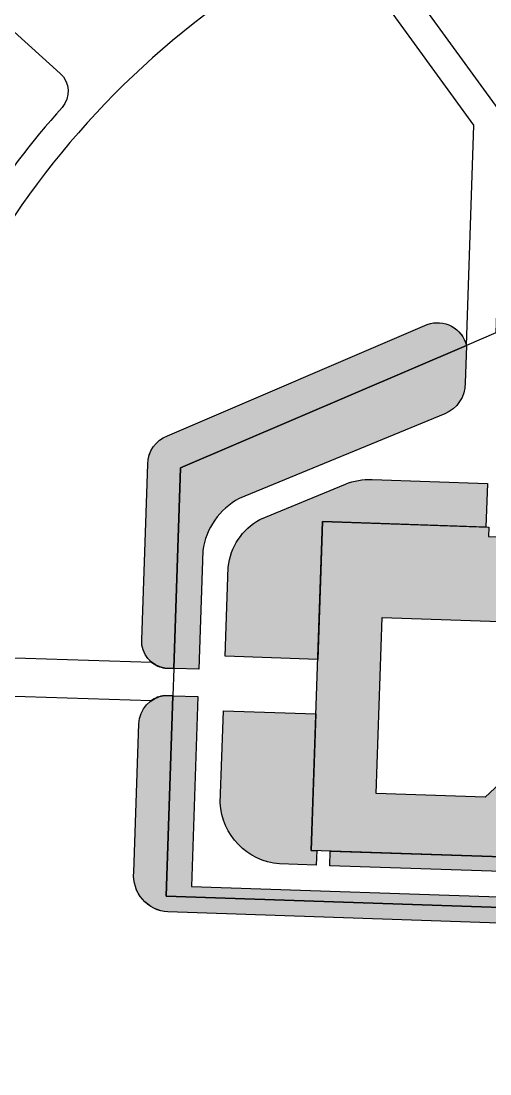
# Model space of a CAD drawing. Header units: millimetres. Extents: x -2529 to 8314, y -4885 to 3935.
# Drawn here: x 491.9 to 588.8, y -1769.7 to -1552 of the extents above; entities that cross this region are included whole.
import ezdxf

# ---------------------------------------------------------------- set-up
doc = ezdxf.new("R2010")
doc.units = ezdxf.units.MM
for name, color, linetype, true_color in [('благоустройство_внутридворовые_дороги', 18, 'Continuous', 0x000000), ('школа_контур_здания', 18, 'Continuous', 0x000000), ('школа_озеленение', 18, 'Continuous', 0x000000), ('школа_тропинки_площадки', 18, 'Continuous', 0x000000)]:
    doc.layers.add(name, color=color, linetype=linetype, true_color=true_color)
for name, color, linetype, true_color, transparency in [('школа_здание_штриховка', 25, 'Continuous', 0xae5b56, 0.5), ('школа_озеленение_штриховка', 93, 'Continuous', 0x4dd15e, 0.5), ('школа_штриховка_тропинки_площадки', 31, 'Continuous', 0xf4c085, 0.5)]:
    doc.layers.add(name, color=color, linetype=linetype, true_color=true_color, transparency=transparency)

msp = doc.modelspace()

# ---------------------------------------------------------------- hatches: boundary and pattern name
at = {"layer": 'школа_здание_штриховка'}
h = msp.add_hatch(color=256, dxfattribs=at)
h.dxf.hatch_style = 1
h.paths.add_polyline_path([(551.8813262281146, -1723.481860499305), (554.1965905788493, -1655.467564715713), (588.6169411858682, -1656.639262662036), (588.55196987811, -1658.547890404181), (590.313556787758, -1658.607856317598), (590.3785280959819, -1656.699228575453), (603.0384880557793, -1657.130184356647), (603.0975447960336, -1655.395305751823), (629.3445287455942, -1656.288775360619), (629.4322244471077, -1653.712585143104), (673.8387567579883, -1655.224221189623), (673.6920043166865, -1659.535290011961), (671.4065683914484, -1659.457491833484), (671.2228165466476, -1664.855472552414), (673.5082524718855, -1664.933270730893), (672.4395834055867, -1696.326996447402), (652.9447984371473, -1695.663377422374), (653.0182635986383, -1693.505230242269), (647.978075910094, -1693.333657975891), (647.9046107486027, -1695.491805155994), (631.8288908053325, -1694.944574006076), (631.9023559672896, -1692.786426826031), (624.8605261721787, -1692.546716963581), (617.5308044210213, -1699.39046451787), (619.0380939587156, -1701.003029557352), (593.447614874425, -1724.896812241059)])
h.paths.add_polyline_path([(565.3066186608883, -1711.733561884204), (566.5466323203545, -1675.306336721754), (603.0375911814298, -1676.548519930336), (602.2730086745833, -1699.009255685319), (587.8242020511208, -1712.500079532911)], flags=16)
at = {"layer": 'школа_озеленение_штриховка'}
h = msp.add_hatch(color=256, dxfattribs=at)
h.dxf.hatch_style = 1
edge = h.paths.add_edge_path()
edge.add_line((528.6495347881826, -1686.016254289134), (523.4705353735153, -1685.839956753771))
edge.add_line((523.4705353735153, -1685.839956753771), (524.8825330400977, -1644.360448421736))
edge.add_line((524.8825330400977, -1644.360448421736), (583.966935355882, -1619.052336685941))
edge.add_line((583.966935355882, -1619.052336685941), (583.7015629156629, -1626.848042452009))
edge.add_arc((576.9365191521312, -1626.908882996338), 6.765317338775401, -67.93927061632951, 0.5152682759934919, ccw=False)
edge.add_line((579.4774988100071, -1633.178886271664), (536.978645521416, -1650.705769316409))
edge.add_arc((543.8277090092482, -1663.461387805304), 14.47810324920378, 118.2333452189014, 172.1748671324831)
edge.add_line((529.4844227686661, -1661.490191844641), (528.6495347881826, -1686.016254289134))
h = msp.add_hatch(color=256, dxfattribs=at)
h.dxf.hatch_style = 1
edge = h.paths.add_edge_path()
edge.add_line((534.101847635782, -1683.315324091061), (534.7286584421198, -1664.901834682503))
edge.add_arc((547.4829234957041, -1666.261284201073), 12.82651082916242, 118.99526642714139, 173.91593770601, ccw=False)
edge.add_line((541.2654344902512, -1655.042451351008), (558.9411990039188, -1647.752818022622))
edge.add_arc((563.8032179614002, -1659.117932672202), 12.36143435613421, 87.0148480267718, 113.16133667562951, ccw=False)
edge.add_line((564.4469663893942, -1646.773271992278), (588.297971084914, -1647.589519477158))
edge.add_line((588.297971084914, -1647.589519477158), (587.9906358963016, -1656.617942698416))
edge.add_line((587.9906358963016, -1656.617942698416), (554.1965905788493, -1655.467564715713))
edge.add_line((554.1965905788493, -1655.467564715713), (553.2264680002954, -1683.966342398839))
edge.add_line((553.2264680002954, -1683.966342398839), (534.101847635782, -1683.315324091061))
h = msp.add_hatch(color=256, dxfattribs=at)
h.dxf.hatch_style = 1
edge = h.paths.add_edge_path()
edge.add_line((523.2776670895654, -1691.505746293637), (528.4566665037673, -1691.682043829001))
edge.add_line((528.4566665037673, -1691.682043829001), (527.1212192873608, -1730.912770110415))
edge.add_line((527.1212192873608, -1730.912770110415), (596.8080110253904, -1733.28496764251))
edge.add_arc((597.2623571433242, -1721.005989868021), 12.28738074535298, 267.8809112085676, 316.0766450997974)
edge.add_line((606.1125693043832, -1729.529690372234), (627.721569841462, -1709.376503281237))
edge.add_arc((635.5304894545869, -1718.860863797334), 12.28545155554107, 88.14650465856772, 129.4662309418948, ccw=False)
edge.add_line((635.92784953929, -1706.581840021535), (684.1037812332761, -1708.221789622039))
edge.add_line((684.1037812332761, -1708.221789622039), (685.0950797453661, -1679.100937734765))
edge.add_line((685.0950797453661, -1679.100937734765), (690.8590714360726, -1679.297148903657))
edge.add_line((690.8590714360726, -1679.297148903657), (715.3428159549039, -1680.130596345756))
edge.add_line((715.3428159549039, -1680.130596345756), (713.3235388260471, -1739.449832139653))
edge.add_line((713.3235388260471, -1739.449832139653), (521.8674650683206, -1732.932504905213))
edge.add_line((521.8674650683206, -1732.932504905213), (523.2776670895654, -1691.505746293637))
edge = h.paths.add_edge_path(flags=16)
edge.add_line((636.5230949052747, -1707.078177661111), (684.350344762406, -1708.70625783602))
edge.add_line((684.350344762406, -1708.70625783602), (685.3509295901422, -1679.312606776075))
edge.add_line((685.3509295901422, -1679.312606776075), (692.1427890646409, -1679.543807436654))
edge.add_line((692.1427890646409, -1679.543807436654), (692.1219769001144, -1680.155195378698))
edge.add_line((692.1219769001144, -1680.155195378698), (686.0076508524033, -1679.947058530932))
edge.add_line((686.0076508524033, -1679.947058530932), (685.093651223662, -1706.79714200861))
edge.add_arc((686.0930723371533, -1706.831163151335), 1.000000000122115, 178.0503558857309, 268.0503558857182)
edge.add_line((686.0590511944281, -1707.830584264826), (705.6388223541107, -1708.497096291918))
edge.add_arc((705.6728434969787, -1707.497675178749), 0.9999999998050965, 268.050355876907, 358.0503558835613)
edge.add_line((706.6722646101517, -1707.531696321501), (707.6070764029537, -1680.070224901777))
edge.add_line((707.6070764029537, -1680.070224901777), (708.2532119394417, -1680.092219903832))
edge.add_line((708.2532119394417, -1680.092219903832), (706.3853646537427, -1734.962981318065))
edge.add_line((706.3853646537427, -1734.962981318065), (605.7568674909089, -1731.537501873914))
edge.add_line((605.7568674909089, -1731.537501873914), (604.7991019633736, -1731.504898722516))
edge.add_line((604.7991019633736, -1731.504898722516), (628.0065231469598, -1709.860977700446))
edge.add_arc((635.8303578314889, -1719.381699223648), 12.32300805376683, 86.77742277572469, 129.4123084987237, ccw=False)
edge = h.paths.add_edge_path(flags=0)
edge.add_line((707.6070764029537, -1680.070224901777), (706.6722646101517, -1707.531696321501))
edge.add_arc((705.6728434968936, -1707.497675178718), 0.999999999891165, 268.0503558819563, 358.05035588195653, ccw=False)
edge.add_line((705.6388223541107, -1708.497096291976), (686.0590511944281, -1707.830584264826))
edge.add_arc((686.0930723371533, -1706.831163151335), 1.000000000122236, 178.050355885731, 268.05035588571815, ccw=False)
edge.add_line((685.093651223662, -1706.79714200861), (686.0076508524033, -1679.947058530932))
edge.add_line((686.0076508524033, -1679.947058530932), (692.1219769001144, -1680.155195378698))
edge.add_line((692.1219769001144, -1680.155195378698), (692.1427890646409, -1679.543807436654))
edge.add_line((692.1427890646409, -1679.543807436654), (707.6070764029537, -1680.070224901777))
h = msp.add_hatch(color=256, dxfattribs=at)
h.dxf.hatch_style = 1
edge = h.paths.add_edge_path()
edge.add_line((647.2766529388863, -1695.470428939209), (647.1678782503259, -1698.665845405543))
edge.add_arc((642.7921365086838, -1696.679484280762), 4.805491265998742, 274.2473315071868, 335.5844008833021, ccw=False)
edge.add_line((643.1480410152252, -1701.471777916362), (631.876198320384, -1701.088074824889))
edge.add_arc((631.8832396971025, -1709.139421965129), 8.051350219289018, 90.05010851700357, 134.9688388243855)
edge.add_line((626.1931725146387, -1703.443162156036), (603.6819447634878, -1724.386259915598))
edge.add_arc((593.5575803371411, -1711.656874187673), 16.2646861650563, 269.3125917634708, 308.4971157877646, ccw=False)
edge.add_line((593.3624488438617, -1727.92038979003), (555.7114205548677, -1726.638716833666))
edge.add_line((555.7114205548677, -1726.638716833666), (555.81432514518, -1723.615743120317))
edge.add_line((555.81432514518, -1723.615743120317), (593.447614874425, -1724.896812241059))
edge.add_line((593.447614874425, -1724.896812241059), (619.0380939587156, -1701.003029557352))
edge.add_line((619.0380939587156, -1701.003029557352), (617.5308044210213, -1699.39046451787))
edge.add_line((617.5308044210213, -1699.39046451787), (624.8605261721787, -1692.546716963581))
edge.add_line((624.8605261721787, -1692.546716963581), (631.9023559672896, -1692.786426826031))
edge.add_line((631.9023559672896, -1692.786426826031), (631.8288908053325, -1694.944574006076))
edge.add_line((631.8288908053325, -1694.944574006076), (647.2766529388863, -1695.470428939209))
h = msp.add_hatch(color=256, dxfattribs=at)
h.dxf.hatch_style = 1
edge = h.paths.add_edge_path()
edge.add_line((552.8422434262138, -1695.253504405788), (551.8813262281146, -1723.481860499305))
edge.add_line((551.8813262281146, -1723.481860499305), (553.0314805332708, -1723.521012727986))
edge.add_line((553.0314805332708, -1723.521012727986), (552.9285759424928, -1726.543986441335))
edge.add_line((552.9285759424928, -1726.543986441335), (545.2922784655493, -1726.284040394472))
edge.add_arc((546.4568263890689, -1712.928650842901), 13.40606586364523, 183.0378796928795, 265.0165929959966, ccw=False)
edge.add_line((533.0695998568224, -1713.63912090892), (533.7176230617004, -1694.60248609801))
edge.add_line((533.7176230617004, -1694.60248609801), (552.8422434262138, -1695.253504405788))
at = {"layer": 'школа_штриховка_тропинки_площадки'}
h = msp.add_hatch(color=256, dxfattribs=at)
h.dxf.hatch_style = 1
edge = h.paths.add_edge_path()
edge.add_line((523.4705353735153, -1685.839956753771), (521.6428476420369, -1685.777740712277))
edge.add_arc((522.442816561854, -1680.228581560887), 5.606524552708407, 177.1770520997331, 261.7967341643196, ccw=False)
edge.add_line((516.8430955710028, -1679.952461324865), (518.0811525310526, -1643.582717080076))
edge.add_arc((524.5374780393778, -1643.71572230896), 6.457695367572037, 111.624809392272, 178.8198301823045, ccw=False)
edge.add_line((522.157642185888, -1637.712538922555), (575.8832424746032, -1614.699807272991))
edge.add_arc((577.9464394308235, -1620.550899472683), 6.20419709627705, 13.977459950850573, 109.4235373372324, ccw=False)
edge.add_line((583.966935355882, -1619.052336685941), (524.8825330400977, -1644.360448421736))
edge.add_line((524.8825330400977, -1644.360448421736), (523.4705353735153, -1685.839956753771))
h = msp.add_hatch(color=256, dxfattribs=at)
h.dxf.hatch_style = 1
edge = h.paths.add_edge_path()
edge.add_arc((705.309749052995, -1642.957623498807), 5.856660120124318, 23.871120317392183, 90.47590166606147, ccw=False)
edge.add_line((710.6654190395166, -1640.587546124938), (744.3512312194472, -1719.534685408929))
edge.add_arc((738.0197432516607, -1722.710056871038), 7.083129520812373, -24.631806411583284, 26.634706625784418, ccw=False)
edge.add_line((744.4583425547135, -1725.662202332111), (731.9280237352614, -1753.368976346042))
edge.add_arc((718.3142180720407, -1746.634374375673), 15.18850118791313, 268.7778429036464, 333.6788969505724, ccw=False)
edge.add_line((717.9902618045124, -1761.819420331216), (651.8696094208535, -1759.56861720921))
edge.add_arc((652.0813071871459, -1753.771118844264), 5.80136218795295, 234.1135745177047, 267.9087528634855, ccw=False)
edge.add_line((648.6806622331169, -1758.471269600617), (630.5370958281818, -1741.416133544233))
edge.add_arc((625.2904659936441, -1748.619912201858), 8.911876994703144, 53.93353645466995, 91.48966501543741)
edge.add_line((625.0587872231517, -1739.711047149787), (522.2653987186166, -1736.211872967018))
edge.add_arc((522.7302245169782, -1728.672727699782), 7.553461086369662, 174.7906668854313, 266.4718962371237, ccw=False)
edge.add_line((515.2079620805706, -1727.98691269476), (516.2525726409767, -1697.299940988247))
edge.add_arc((522.3225927113747, -1697.4723097909), 6.072466933558669, 97.17629630154693, 178.3734235648482, ccw=False)
edge.add_line((521.5640032759075, -1691.447411723085), (523.2776670895654, -1691.505746293637))
edge.add_line((523.2776670895654, -1691.505746293637), (521.8674650683206, -1732.932504905213))
edge.add_line((521.8674650683206, -1732.932504905213), (713.3235388260471, -1739.449832139653))
edge.add_line((713.3235388260471, -1739.449832139653), (715.3428159549039, -1680.130596345756))
edge.add_line((715.3428159549039, -1680.130596345756), (721.9782602197629, -1676.280023902887))
edge.add_line((721.9782602197629, -1676.280023902887), (705.2611038947616, -1637.101165404427))

# ---------------------------------------------------------------- linework, layer by layer
at = {"layer": 'благоустройство_внутридворовые_дороги'}
for points in [[(255.0800719337676, -1670.201228855003, -0.3639796797019351), (590.3220337580096, -1311.899268726294, -0.044763649890432), (658.4930741639944, -1309.783960212604, -0.3888125017682216), (664.1400539513814, -1315.599448154739), (666.658814706574, -1402.283891258819)], [(856.0509871418727, -1840.633740355435), (853.8723655098253, -1400.086512025446, 0.2579885035923074), (834.9818225169693, -1366.307688808301, 0.1072237263720519), (682.3922363978018, -1311.938025205629, 0.0036656071534138), (676.8323645211893, -1311.301452354702, 0.4545457322694518), (670.1961091721568, -1317.441614854266), (676.0671698606711, -1519.500672782364, 0.1505600290316913), (568.1257569540429, -1528.727693127759, 0.4873001188884962), (565.9509426892872, -1536.297267580812), (591.5649989845369, -1571.642626493587), (590.0234127009425, -1616.449893843732), (583.9476556407426, -1619.052373221318), (585.498425373542, -1573.496231259662), (559.3165810017053, -1537.367369954998, 0.3755655033412492), (552.8999412145602, -1535.897641288291, 0.2541712359309507), (460.9020086491618, -1676.430462493794, 0.4291603949625217)], [(359.8609266539242, -1673.404094784113, -0.3624750217132688), (603.4880008257132, -1415.85959060426, -0.4205746539852167)], [(490.4697695371833, -1554.19439685205), (499.9962412237326, -1562.77306497097, -0.4130242013731511), (500.3794669250163, -1569.819341764727, 0.0790175314122918), (469.7417323451626, -1617.479230511642, -0.413024200885085)], [(466.6955683568629, -1682.917978704092), (518.8635883244822, -1684.539141140529, 0.1380207167585257), (521.6401181241635, -1685.770688165794), (523.4678058561074, -1685.832904207287), (523.2749375716921, -1691.498693747155), (521.5612737584996, -1691.440359176602, 0.1255428026234665), (518.7678266984549, -1692.540027158974), (466.6097861497801, -1690.919174841023, 0.4339878411746147)], [(369.5390386564795, -1735.417755882023), (388.0182057104212, -1732.606618951366), (387.4152212005247, -1728.634531076997), (395.324601430646, -1727.433845621301), (395.9272110925194, -1731.403464228555), (411.3702676191133, -1729.054194567376), (410.7683898827199, -1725.089397429954), (418.6777745091494, -1723.888715683832), (419.2792767479223, -1727.851039274596), (431.4548728062908, -1725.998830912984), (430.853946981686, -1722.040304381284), (438.7633343108135, -1720.839617847931), (439.3638852869298, -1724.795675110363), (452.0433425765623, -1722.866817032336, 0.4126471773864088), (456.2384539257872, -1717.19817562605, -0.0279907129821247), (454.4166803962688, -1696.931567483232, 0.396005861629376), (448.2341889773634, -1690.348138641042), (365.5161431354609, -1687.777610014309, 0.4265763418530805), (359.3301385987688, -1693.840462528867, 0.4526049585545448), (674.8991314463455, -1964.97242541943, 0.3815032721551057)], [(677.5880654554021, -2070.229848658666, -0.4472081609823995), (254.5235810402919, -1690.513170111633, -0.4231156094316617)], [(460.4273030853036, -1697.132070150925, 0.4850657422226444), (683.3696660722742, -1860.246724639321)], [(494.7635722991217, -1805.166520457016, -0.0784165497062838), (466.4204843414154, -1756.056312105269, 0.4126471776797124), (459.9845823000323, -1753.173324143223), (447.9909478595618, -1757.709294038417), (449.4075866390158, -1761.451515652705), (441.9257287915933, -1764.283812317881), (440.5082051388126, -1760.53925320413), (428.9888183886323, -1764.895863518468), (430.4077048471334, -1768.644022646302), (422.9258653132383, -1771.476313065796), (421.50609375603, -1767.72581584315), (406.895373459174, -1773.251562666788)]]:
    msp.add_lwpolyline(points, format="xyb", dxfattribs=at)
at = {"layer": 'школа_контур_здания'}
msp.add_lwpolyline([(593.447614874425, -1724.896812241059), (551.8813262281146, -1723.481860499305), (554.1965905788493, -1655.467564715713), (588.6169411858682, -1656.639262662036), (588.55196987811, -1658.547890404181), (590.313556787758, -1658.607856317598)], dxfattribs=at)
msp.add_lwpolyline([(565.3066186608883, -1711.733561884204), (566.5466323203545, -1675.306336721754), (603.0375911814298, -1676.548519930336), (602.2730086745833, -1699.009255685319), (587.8242020511208, -1712.500079532911)], close=True, dxfattribs=at)
at = {"layer": 'школа_озеленение'}
for points in [[(528.6495347881826, -1686.016254289134), (523.4705353735153, -1685.839956753771), (524.8825330400977, -1644.360448421736), (583.966935355882, -1619.052336685941), (583.7015629156629, -1626.848042452009, -0.3079006816933258), (579.4774988100071, -1633.178886271664), (536.978645521416, -1650.705769316409, 0.2398089100238289), (529.4844227686661, -1661.490191844641)], [(534.101847635782, -1683.315324091061), (534.7286584421198, -1664.901834682503, -0.2443316116915509), (541.2654344902512, -1655.042451351008), (558.9411990039188, -1647.752818022622, -0.1145831302224983), (564.4469663893942, -1646.773271992278), (588.297971084914, -1647.589519477158), (587.9906358963016, -1656.617942698416), (554.1965905788493, -1655.467564715713), (553.2264680002954, -1683.966342398839)], [(523.2776670895654, -1691.505746293637), (528.4566665037673, -1691.682043829001), (527.1212192873608, -1730.912770110415), (596.8080110253904, -1733.28496764251, 0.2134493604133375), (606.1125693043832, -1729.529690372234), (627.721569841462, -1709.376503281237, -0.1822705087878983), (635.92784953929, -1706.581840021535), (684.1037812332761, -1708.221789622039), (685.0950797453661, -1679.100937734765), (690.8590714360726, -1679.297148903657), (715.3428159549039, -1680.130596345756), (713.3235388260471, -1739.449832139653), (521.8674650683206, -1732.932504905213)], [(647.2766529388863, -1695.470428939209), (647.1678782503259, -1698.665845405543, -0.2742119865024112), (643.1480410152252, -1701.471777916362), (631.876198320384, -1701.088074824889, 0.1985437570504858), (626.1931725146387, -1703.443162156036), (603.6819447634878, -1724.386259915598, -0.1726604521810134), (593.3624488438617, -1727.92038979003), (555.7114205548677, -1726.638716833666), (555.81432514518, -1723.615743120317), (593.447614874425, -1724.896812241059), (619.0380939587156, -1701.003029557352), (617.5308044210213, -1699.39046451787), (624.8605261721787, -1692.546716963581), (631.9023559672896, -1692.786426826031), (631.8288908053325, -1694.944574006076)], [(552.8422434262138, -1695.253504405788), (551.8813262281146, -1723.481860499305), (553.0314805332708, -1723.521012727986), (552.9285759424928, -1726.543986441335), (545.2922784655493, -1726.284040394472, -0.3737788186485127), (533.0695998568224, -1713.63912090892), (533.7176230617004, -1694.60248609801)]]:
    msp.add_lwpolyline(points, format="xyb", close=True, dxfattribs=at)
at = {"layer": 'школа_тропинки_площадки'}
for points in [[(523.4678058561074, -1685.832904207287), (521.6401181241635, -1685.770688165794, -0.3869695589917597), (516.8403660531294, -1679.945408778498), (518.0784230127138, -1643.575664533651, -0.3018940942110198), (522.154912667549, -1637.705486376071), (575.8805129557986, -1614.692754725751, -0.4423357421436152), (583.9642058370771, -1619.045284138585), (524.8798035217586, -1644.353395875194)], [(523.4705353735153, -1685.839956753771), (521.6428476420369, -1685.777740712277, -0.3869695589917597), (516.8430955710028, -1679.952461324865), (518.0811525310526, -1643.582717080076, -0.3018940942110198), (522.157642185888, -1637.712538922555), (575.8832424746032, -1614.699807272991, -0.4423357421436152), (583.966935355882, -1619.052336685941), (524.8825330400977, -1644.360448421736)], [(705.2583743764224, -1637.094112855266, -0.2990861432147847), (710.6626895211775, -1640.580493575719), (744.348501702505, -1719.527632859244, -0.2274996440716964), (744.4556130377712, -1725.655149782367), (731.925294218785, -1753.361923796532, -0.2910050666797715), (717.987532288036, -1761.81236778188), (651.8668799043771, -1759.561564660864, -0.148537458665985), (648.6779327166405, -1758.464217052329), (630.5343663112398, -1741.409080996178, 0.165352261150451), (625.0560577066752, -1739.703994601848), (522.2626692016746, -1736.204820420593, -0.4228342737165674), (515.2052325636287, -1727.979860148392), (516.2498431231033, -1697.29288844188, -0.3698969825245025), (521.5612737584996, -1691.44035917666), (523.2749375716921, -1691.498693747155), (521.8647355513784, -1732.92545235873), (713.3208093091052, -1739.442779590376), (715.3400864374962, -1680.123543796479), (721.9755307018894, -1676.272971353494)], [(705.2611038947616, -1637.101165404427, -0.2990861432147847), (710.6654190395166, -1640.587546124938), (744.3512312194472, -1719.534685408929, -0.2274996440716964), (744.4583425547135, -1725.662202332111), (731.9280237352614, -1753.368976346042, -0.2910050666797715), (717.9902618045124, -1761.819420331216), (651.8696094208535, -1759.56861720921, -0.148537458665985), (648.6806622331169, -1758.471269600617), (630.5370958281818, -1741.416133544233, 0.165352261150451), (625.0587872231517, -1739.711047149787), (522.2653987186166, -1736.211872967018, -0.4228342737165674), (515.2079620805706, -1727.98691269476), (516.2525726409767, -1697.299940988247, -0.3698969825245025), (521.5640032759075, -1691.447411723085), (523.2776670895654, -1691.505746293637), (521.8674650683206, -1732.932504905213), (713.3235388260471, -1739.449832139653), (715.3428159549039, -1680.130596345756), (721.9782602197629, -1676.280023902887)]]:
    msp.add_lwpolyline(points, format="xyb", close=True, dxfattribs=at)

doc.saveas('drawing.dxf')
